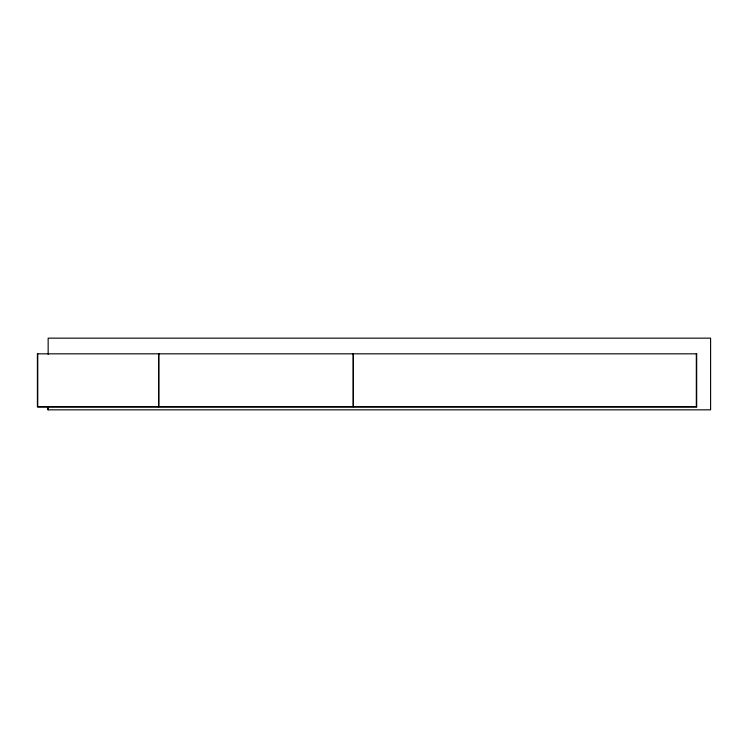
<?xml version="1.0" encoding="UTF-8"?>
<svg xmlns="http://www.w3.org/2000/svg" width="748" height="748" viewBox="0 0 748 748"><rect width="100%" height="100%" fill="white"/><g stroke="black" fill="none" stroke-linecap="round" stroke-linejoin="round"><path stroke-width="1.12" d="M696.678 406.66L37.755 406.66L37.755 353.832M696.323 353.832L696.323 406.66M353.439 353.832L353.439 406.66M353.084 353.832L353.084 406.66M158.903 353.832L158.903 406.66M158.548 353.832L158.548 406.66M48.153 354.337L48.153 338.152L710.6 338.152L710.6 409.839L47.975 409.848L47.975 406.66M48.153 406.37L48.153 409.839M696.678 353.832L37.4 353.832L37.4 407.006L696.678 407.006L696.678 353.832"/></g></svg>
